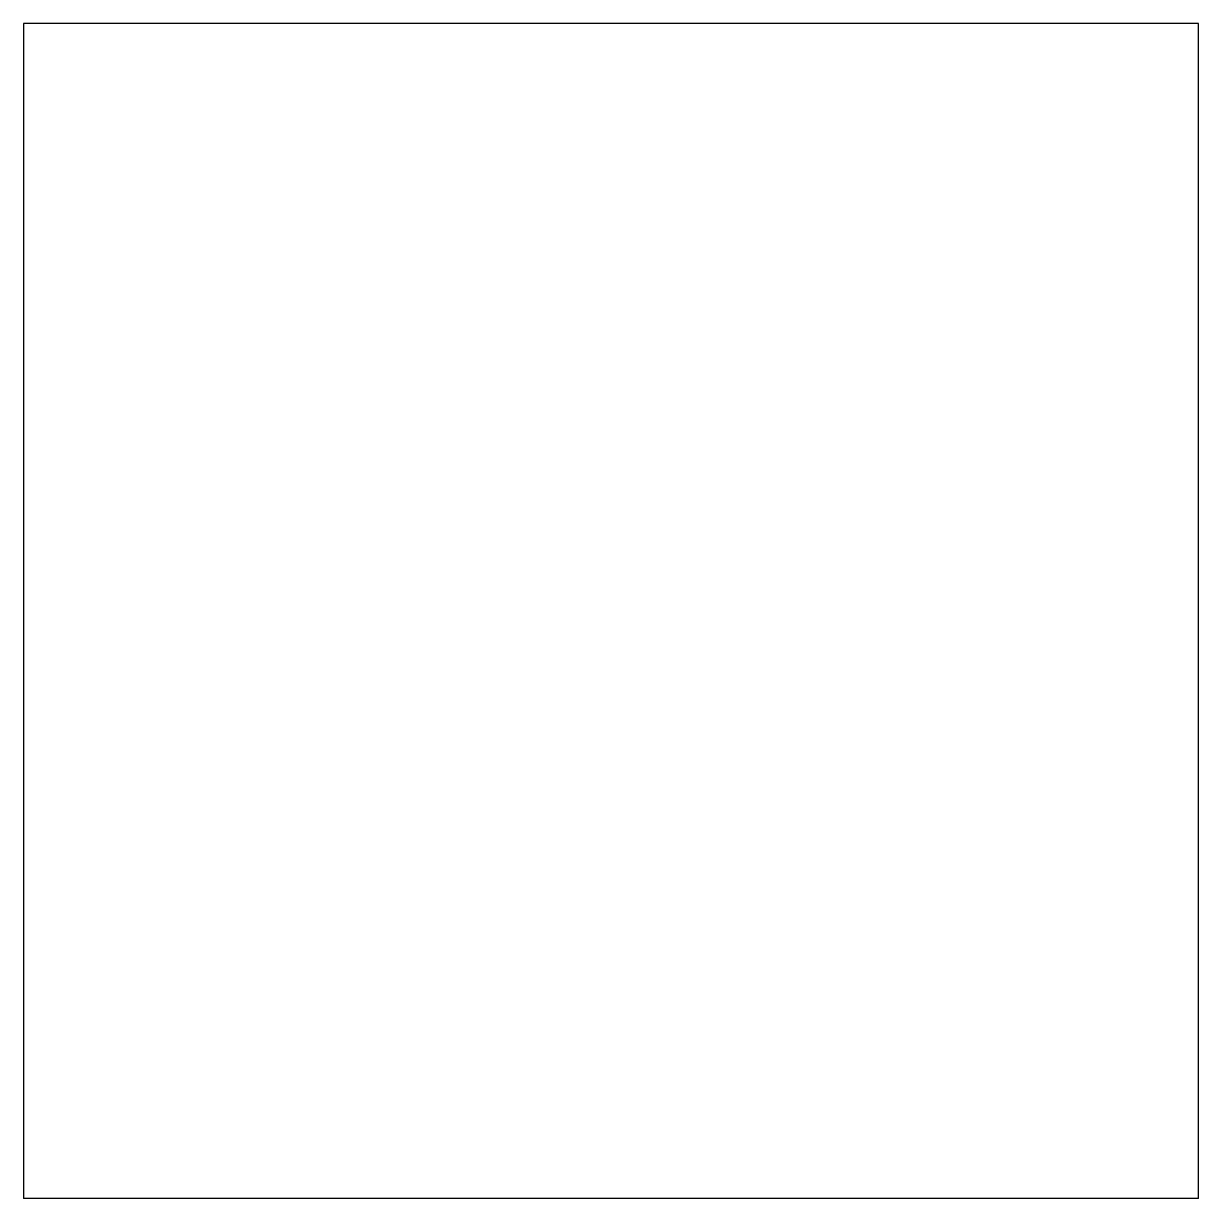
# Model space of a CAD drawing. Header units: millimetres. Extents: x 25.3 to 40.4, y -1.5 to 13.6.
import ezdxf

# ---------------------------------------------------------------- set-up
doc = ezdxf.new("R2010")
doc.units = ezdxf.units.MM
doc.header["$MEASUREMENT"] = 0
doc.layers.add('Default', color=18, linetype='Continuous', true_color=0x000000)

msp = doc.modelspace()

# ---------------------------------------------------------------- linework, layer by layer
at = {"layer": 'Default'}
for p in [(25.257, 13.598), (40.377, -1.522)]:
    msp.add_line(p, (25.257, -1.522), dxfattribs=at)
msp.add_lwpolyline([(40.377, -1.522), (40.377, 13.598), (25.257, 13.598)], dxfattribs=at)

doc.saveas('drawing.dxf')
